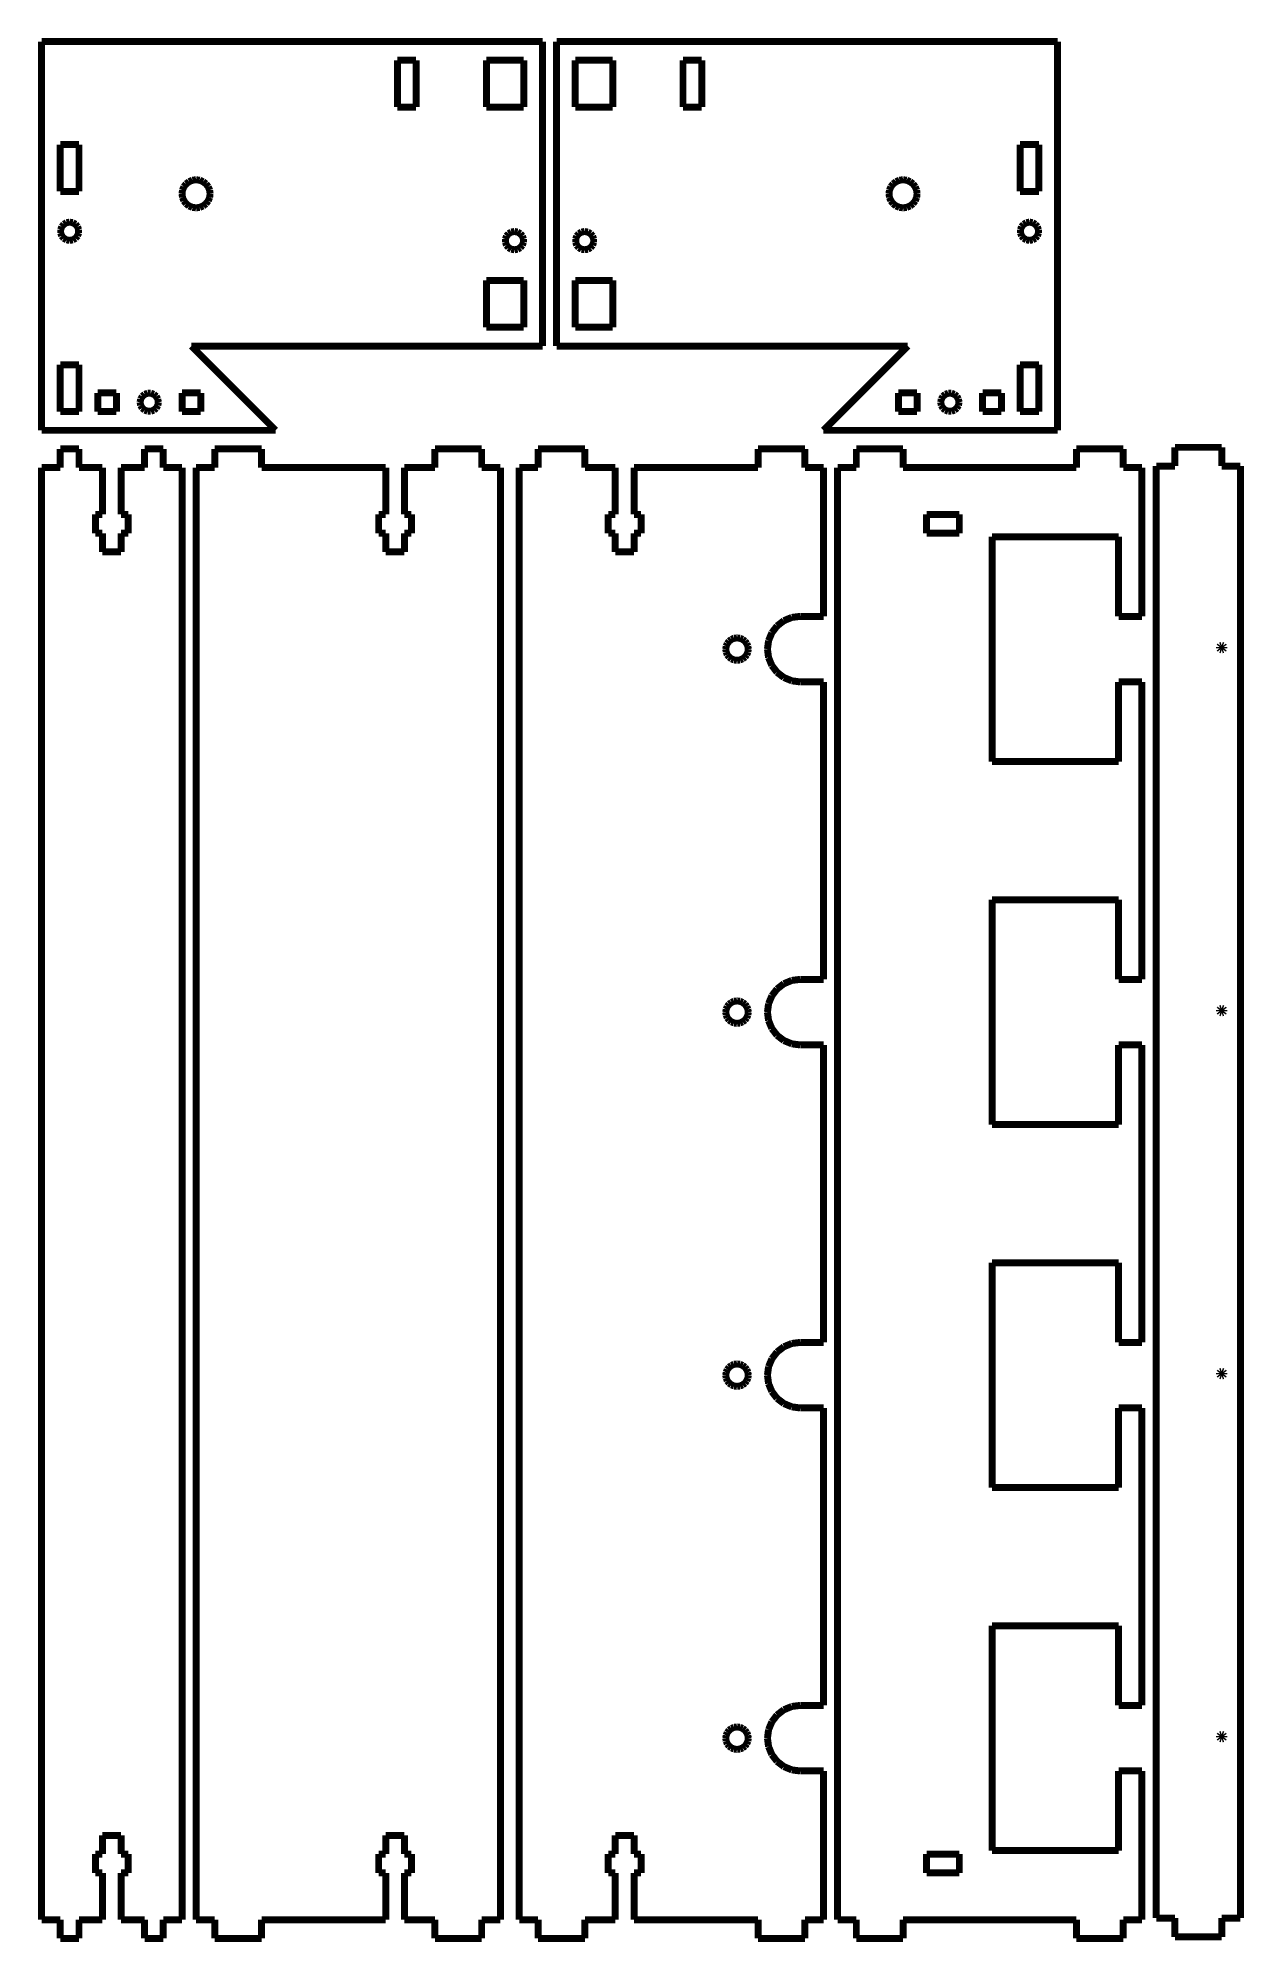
# Model space of a CAD drawing. Extents: x -129 to 129, y -203 to 203.
import ezdxf

# ---------------------------------------------------------------- set-up
doc = ezdxf.new("R2010")
doc.units = 0
doc.layers.add('PROFILEEDGES', color=7, linetype='CONTINUOUS')

msp = doc.modelspace()

# ---------------------------------------------------------------- linework, layer by layer
at = {"layer": 'PROFILEEDGES', "const_width": 1.49}
for points in [[(-18.03, 202.48), (88.97, 202.48)], [(88.97, 202.48), (88.97, 119.48)], [(-128.03, 202.48), (-128.03, 119.48)], [(-21.03, 202.48), (-128.03, 202.48)], [(-48.03, 198.48), (-52.03, 198.48)], [(-52.03, 198.48), (-52.03, 188.48)], [(-48.03, 198.48), (-48.03, 188.48)], [(-33.03, 198.48), (-25.03, 198.48)], [(-33.03, 188.48), (-33.03, 198.48)], [(-25.03, 198.48), (-25.03, 188.48)], [(-21.03, 137.48), (-21.03, 202.48)], [(-18.03, 137.48), (-18.03, 202.48)], [(-14.03, 198.48), (-6.03, 198.48)], [(-14.03, 188.48), (-14.03, 198.48)], [(-6.03, 198.48), (-6.03, 188.48)], [(8.97, 198.48), (12.97, 198.48)], [(8.97, 188.48), (8.97, 198.48)], [(12.97, 198.48), (12.97, 188.48)], [(-48.03, 188.48), (-52.03, 188.48)], [(-25.03, 188.48), (-33.03, 188.48)], [(-6.03, 188.48), (-14.03, 188.48)], [(8.97, 188.48), (12.97, 188.48)], [(-124.03, 180.48), (-120.03, 180.48)], [(-124.03, 180.48), (-124.03, 170.48)], [(-120.03, 180.48), (-120.03, 170.48)], [(80.97, 170.48), (80.97, 180.48)], [(84.97, 180.48), (80.97, 180.48)], [(84.97, 180.48), (84.97, 170.48)], [(-124.03, 170.48), (-120.03, 170.48)], [(-98.03, 169.98), (-97.93, 170.75)], [(-97.93, 169.2), (-98.03, 169.98)], [(-97.93, 170.75), (-97.63, 171.48)], [(-97.63, 171.48), (-97.15, 172.1)], [(-97.15, 172.1), (-96.53, 172.57)], [(-96.53, 172.57), (-95.81, 172.87)], [(-95.81, 172.87), (-95.03, 172.98)], [(-95.03, 172.98), (-94.25, 172.87)], [(-94.25, 172.87), (-93.53, 172.57)], [(-93.53, 172.57), (-92.91, 172.1)], [(-92.91, 172.1), (-92.43, 171.48)], [(-92.43, 171.48), (-92.13, 170.75)], [(-92.13, 170.75), (-92.03, 169.98)], [(-92.03, 169.98), (-92.13, 169.2)], [(53.07, 170.75), (52.97, 169.98)], [(53.07, 169.2), (52.97, 169.98)], [(53.37, 171.48), (53.07, 170.75)], [(53.85, 172.1), (53.37, 171.48)], [(54.47, 172.57), (53.85, 172.1)], [(55.19, 172.87), (54.47, 172.57)], [(55.97, 172.98), (55.19, 172.87)], [(56.75, 172.87), (55.97, 172.98)], [(57.47, 172.57), (56.75, 172.87)], [(58.09, 172.1), (57.47, 172.57)], [(58.57, 171.48), (58.09, 172.1)], [(58.87, 170.75), (58.57, 171.48)], [(58.97, 169.98), (58.87, 170.75)], [(58.87, 169.2), (58.97, 169.98)], [(84.97, 170.48), (80.97, 170.48)], [(-97.63, 168.48), (-97.93, 169.2)], [(-97.15, 167.86), (-97.63, 168.48)], [(-96.53, 167.38), (-97.15, 167.86)], [(-95.81, 167.08), (-96.53, 167.38)], [(-95.03, 166.98), (-95.81, 167.08)], [(-94.25, 167.08), (-95.03, 166.98)], [(-93.53, 167.38), (-94.25, 167.08)], [(-92.91, 167.86), (-93.53, 167.38)], [(-92.43, 168.48), (-92.91, 167.86)], [(-92.13, 169.2), (-92.43, 168.48)], [(53.07, 169.2), (53.37, 168.48)], [(53.37, 168.48), (53.85, 167.86)], [(53.85, 167.86), (54.47, 167.38)], [(54.47, 167.38), (55.19, 167.08)], [(55.19, 167.08), (55.97, 166.98)], [(55.97, 166.98), (56.75, 167.08)], [(56.75, 167.08), (57.47, 167.38)], [(57.47, 167.38), (58.09, 167.86)], [(58.09, 167.86), (58.57, 168.48)], [(58.57, 168.48), (58.87, 169.2)], [(-123.95, 162.31), (-123.72, 162.95)], [(-123.95, 161.64), (-123.95, 162.31)], [(-123.72, 162.95), (-123.28, 163.47)], [(-123.28, 163.47), (-122.7, 163.81)], [(-122.7, 163.81), (-122.03, 163.93)], [(-122.03, 163.93), (-121.36, 163.81)], [(-121.36, 163.81), (-120.78, 163.47)], [(-120.78, 163.47), (-120.34, 162.95)], [(-120.34, 162.95), (-120.11, 162.31)], [(-120.11, 162.31), (-120.11, 161.64)], [(-27.7, 161.81), (-27.03, 161.93)], [(-27.03, 161.93), (-26.36, 161.81)], [(-12.7, 161.81), (-12.03, 161.93)], [(-12.03, 161.93), (-11.36, 161.81)], [(81.05, 162.31), (81.28, 162.95)], [(81.05, 161.64), (81.05, 162.31)], [(81.28, 162.95), (81.72, 163.47)], [(81.72, 163.47), (82.3, 163.81)], [(82.3, 163.81), (82.97, 163.93)], [(82.97, 163.93), (83.64, 163.81)], [(83.64, 163.81), (84.22, 163.47)], [(84.22, 163.47), (84.66, 162.95)], [(84.66, 162.95), (84.89, 162.31)], [(84.89, 162.31), (84.89, 161.64)], [(-123.72, 161), (-123.95, 161.64)], [(-123.28, 160.48), (-123.72, 161)], [(-122.7, 160.14), (-123.28, 160.48)], [(-122.03, 160.03), (-122.7, 160.14)], [(-121.36, 160.14), (-122.03, 160.03)], [(-120.78, 160.48), (-121.36, 160.14)], [(-120.34, 161), (-120.78, 160.48)], [(-120.11, 161.64), (-120.34, 161)], [(-28.95, 160.31), (-28.72, 160.95)], [(-28.95, 159.64), (-28.95, 160.31)], [(-28.72, 159), (-28.95, 159.64)], [(-28.72, 160.95), (-28.28, 161.47)], [(-28.28, 158.48), (-28.72, 159)], [(-28.28, 161.47), (-27.7, 161.81)], [(-27.7, 158.14), (-28.28, 158.48)], [(-27.03, 158.03), (-27.7, 158.14)], [(-26.36, 158.14), (-27.03, 158.03)], [(-26.36, 161.81), (-25.78, 161.47)], [(-25.78, 158.48), (-26.36, 158.14)], [(-25.78, 161.47), (-25.34, 160.95)], [(-25.34, 159), (-25.78, 158.48)], [(-25.34, 160.95), (-25.11, 160.31)], [(-25.11, 159.64), (-25.34, 159)], [(-25.11, 160.31), (-25.11, 159.64)], [(-13.95, 160.31), (-13.72, 160.95)], [(-13.95, 159.64), (-13.95, 160.31)], [(-13.72, 159), (-13.95, 159.64)], [(-13.72, 160.95), (-13.28, 161.47)], [(-13.28, 158.48), (-13.72, 159)], [(-13.28, 161.47), (-12.7, 161.81)], [(-12.7, 158.14), (-13.28, 158.48)], [(-12.03, 158.03), (-12.7, 158.14)], [(-11.36, 158.14), (-12.03, 158.03)], [(-11.36, 161.81), (-10.78, 161.47)], [(-10.78, 158.48), (-11.36, 158.14)], [(-10.78, 161.47), (-10.34, 160.95)], [(-10.34, 159), (-10.78, 158.48)], [(-10.34, 160.95), (-10.11, 160.31)], [(-10.11, 159.64), (-10.34, 159)], [(-10.11, 160.31), (-10.11, 159.64)], [(81.28, 161), (81.05, 161.64)], [(81.72, 160.48), (81.28, 161)], [(82.3, 160.14), (81.72, 160.48)], [(82.97, 160.03), (82.3, 160.14)], [(83.64, 160.14), (82.97, 160.03)], [(84.22, 160.48), (83.64, 160.14)], [(84.66, 161), (84.22, 160.48)], [(84.89, 161.64), (84.66, 161)], [(-33.03, 151.48), (-25.03, 151.48)], [(-33.03, 141.48), (-33.03, 151.48)], [(-25.03, 151.48), (-25.03, 141.48)], [(-14.03, 141.48), (-14.03, 151.48)], [(-14.03, 151.48), (-6.03, 151.48)], [(-6.03, 151.48), (-6.03, 141.48)], [(-96.03, 137.48), (-21.03, 137.48)], [(-96.03, 137.48), (-78.03, 119.48)], [(-25.03, 141.48), (-33.03, 141.48)], [(56.97, 137.48), (-18.03, 137.48)], [(-6.03, 141.48), (-14.03, 141.48)], [(56.97, 137.48), (38.97, 119.48)], [(-124.03, 133.48), (-120.03, 133.48)], [(-124.03, 123.48), (-124.03, 133.48)], [(-120.03, 123.48), (-120.03, 133.48)], [(80.97, 123.48), (80.97, 133.48)], [(84.97, 133.48), (80.97, 133.48)], [(84.97, 133.48), (84.97, 123.48)], [(-116.03, 127.48), (-112.03, 127.48)], [(-116.03, 123.48), (-116.03, 127.48)], [(-112.03, 127.48), (-112.03, 123.48)], [(-106.98, 125.48), (-106.86, 126.14)], [(-106.86, 124.81), (-106.98, 125.48)], [(-106.86, 126.14), (-106.52, 126.73)], [(-106.52, 126.73), (-106, 127.17)], [(-106, 127.17), (-105.37, 127.4)], [(-105.37, 127.4), (-104.69, 127.4)], [(-104.69, 127.4), (-104.05, 127.17)], [(-104.05, 127.17), (-103.54, 126.73)], [(-103.54, 126.73), (-103.2, 126.14)], [(-103.2, 126.14), (-103.08, 125.48)], [(-103.08, 125.48), (-103.2, 124.81)], [(-98.03, 123.48), (-98.03, 127.48)], [(-94.03, 127.48), (-98.03, 127.48)], [(-94.03, 123.48), (-94.03, 127.48)], [(54.97, 127.48), (58.97, 127.48)], [(54.97, 123.48), (54.97, 127.48)], [(58.97, 123.48), (58.97, 127.48)], [(64.02, 125.48), (64.14, 126.14)], [(64.14, 124.81), (64.02, 125.48)], [(64.14, 126.14), (64.48, 126.73)], [(64.48, 126.73), (65, 127.17)], [(65, 127.17), (65.63, 127.4)], [(65.63, 127.4), (66.31, 127.4)], [(66.31, 127.4), (66.95, 127.17)], [(66.95, 127.17), (67.46, 126.73)], [(67.46, 126.73), (67.8, 126.14)], [(67.8, 126.14), (67.92, 125.48)], [(67.92, 125.48), (67.8, 124.81)], [(72.97, 127.48), (76.97, 127.48)], [(72.97, 123.48), (72.97, 127.48)], [(76.97, 127.48), (76.97, 123.48)], [(-120.03, 123.48), (-124.03, 123.48)], [(-112.03, 123.48), (-116.03, 123.48)], [(-106.52, 124.22), (-106.86, 124.81)], [(-106, 123.79), (-106.52, 124.22)], [(-105.37, 123.56), (-106, 123.79)], [(-104.69, 123.56), (-105.37, 123.56)], [(-104.05, 123.79), (-104.69, 123.56)], [(-103.54, 124.22), (-104.05, 123.79)], [(-103.2, 124.81), (-103.54, 124.22)], [(-94.03, 123.48), (-98.03, 123.48)], [(58.97, 123.48), (54.97, 123.48)], [(64.48, 124.22), (64.14, 124.81)], [(65, 123.79), (64.48, 124.22)], [(65.63, 123.56), (65, 123.79)], [(66.31, 123.56), (65.63, 123.56)], [(66.95, 123.79), (66.31, 123.56)], [(67.46, 124.22), (66.95, 123.79)], [(67.8, 124.81), (67.46, 124.22)], [(76.97, 123.48), (72.97, 123.48)], [(84.97, 123.48), (80.97, 123.48)], [(-128.03, 119.48), (-78.03, 119.48)], [(88.97, 119.48), (38.97, 119.48)], [(-124.03, 115.52), (-124.03, 111.52)], [(-124.03, 115.52), (-120.03, 115.52)], [(-120.03, 111.52), (-120.03, 115.52)], [(-106.03, 115.52), (-102.03, 115.52)], [(-106.03, 111.52), (-106.03, 115.52)], [(-102.03, 115.52), (-102.03, 111.52)], [(-81.03, 115.52), (-91.03, 115.52)], [(-91.03, 115.52), (-91.03, 111.52)], [(-81.03, 111.52), (-81.03, 115.52)], [(-34.03, 115.52), (-44.03, 115.52)], [(-44.03, 111.52), (-44.03, 115.52)], [(-34.03, 115.52), (-34.03, 111.52)], [(-21.99, 115.52), (-21.99, 111.52)], [(-21.99, 115.52), (-11.99, 115.52)], [(-11.99, 111.52), (-11.99, 115.52)], [(25.01, 111.52), (25.01, 115.52)], [(25.01, 115.52), (35.01, 115.52)], [(35.01, 115.52), (35.01, 111.52)], [(45.99, 115.52), (45.99, 111.52)], [(45.99, 115.52), (55.99, 115.52)], [(55.99, 111.52), (55.99, 115.52)], [(92.99, 111.52), (92.99, 115.52)], [(92.99, 115.52), (102.99, 115.52)], [(102.99, 115.52), (102.99, 111.52)], [(114.03, 111.85), (114.03, 115.85)], [(124.03, 115.85), (114.03, 115.85)], [(124.03, 115.85), (124.03, 111.85)], [(-128.03, 111.52), (-128.03, -198.48)], [(-124.03, 111.52), (-128.03, 111.52)], [(-115.03, 111.52), (-120.03, 111.52)], [(-115.03, 111.52), (-115.03, 101.52)], [(-106.03, 111.52), (-111.03, 111.52)], [(-111.03, 101.52), (-111.03, 111.52)], [(-98.03, 111.52), (-102.03, 111.52)], [(-98.03, 111.52), (-98.03, -198.48)], [(-95.03, 111.52), (-91.03, 111.52)], [(-95.03, -198.48), (-95.03, 111.52)], [(-81.03, 111.52), (-54.53, 111.52)], [(-54.53, 101.52), (-54.53, 111.52)], [(-50.53, 111.52), (-44.03, 111.52)], [(-50.53, 111.52), (-50.53, 101.52)], [(-34.03, 111.52), (-30.03, 111.52)], [(-30.03, 111.52), (-30.03, -198.48)], [(-25.99, 111.52), (-25.99, -198.48)], [(-21.99, 111.52), (-25.99, 111.52)], [(-5.49, 111.52), (-11.99, 111.52)], [(-5.49, 111.52), (-5.49, 101.52)], [(25.01, 111.52), (-1.49, 111.52)], [(-1.49, 101.52), (-1.49, 111.52)], [(39.01, 111.52), (35.01, 111.52)], [(39.01, 79.77), (39.01, 111.52)], [(41.99, 111.52), (41.99, -198.48)], [(45.99, 111.52), (41.99, 111.52)], [(92.99, 111.52), (55.99, 111.52)], [(106.99, 111.52), (102.99, 111.52)], [(106.99, 79.77), (106.99, 111.52)], [(110.03, -198.15), (110.03, 111.85)], [(110.03, 111.85), (114.03, 111.85)], [(124.03, 111.85), (128.03, 111.85)], [(128.03, 111.85), (128.03, -198.15)], [(-116.53, 101.52), (-116.53, 97.52)], [(-115.03, 101.52), (-116.53, 101.52)], [(-109.53, 101.52), (-111.03, 101.52)], [(-109.53, 97.52), (-109.53, 101.52)], [(-56.03, 97.52), (-56.03, 101.52)], [(-56.03, 101.52), (-54.53, 101.52)], [(-50.53, 101.52), (-49.03, 101.52)], [(-49.03, 101.52), (-49.03, 97.52)], [(-5.49, 101.52), (-6.99, 101.52)], [(-6.99, 101.52), (-6.99, 97.52)], [(0.01, 101.52), (-1.49, 101.52)], [(0.01, 97.52), (0.01, 101.52)], [(67.99, 101.52), (60.99, 101.52)], [(60.99, 101.52), (60.99, 97.52)], [(67.99, 97.52), (67.99, 101.52)], [(-116.53, 97.52), (-115.03, 97.52)], [(-115.03, 97.52), (-115.03, 93.52)], [(-111.03, 97.52), (-109.53, 97.52)], [(-111.03, 93.52), (-111.03, 97.52)], [(-54.53, 97.52), (-56.03, 97.52)], [(-54.53, 93.52), (-54.53, 97.52)], [(-49.03, 97.52), (-50.53, 97.52)], [(-50.53, 97.52), (-50.53, 93.52)], [(-6.99, 97.52), (-5.49, 97.52)], [(-5.49, 97.52), (-5.49, 93.52)], [(-1.49, 93.52), (-1.49, 97.52)], [(-1.49, 97.52), (0.01, 97.52)], [(60.99, 97.52), (67.99, 97.52)], [(-115.03, 93.52), (-111.03, 93.52)], [(-50.53, 93.52), (-54.53, 93.52)], [(-5.49, 93.52), (-1.49, 93.52)], [(74.99, 48.77), (74.99, 96.77)], [(74.99, 96.77), (101.99, 96.77)], [(101.99, 96.77), (101.99, 79.77)], [(27.95, 76.27), (29.06, 77.72)], [(29.06, 77.72), (30.51, 78.84)], [(32.2, 79.54), (30.51, 78.84)], [(32.2, 79.54), (34.01, 79.77)], [(34.01, 79.77), (39.01, 79.77)], [(101.99, 79.77), (106.99, 79.77)], [(18.11, 72.77), (18.19, 73.39)], [(18.19, 72.15), (18.11, 72.77)], [(18.19, 73.39), (18.43, 73.97)], [(18.43, 73.97), (18.82, 74.47)], [(18.82, 74.47), (19.31, 74.85)], [(19.89, 75.09), (19.31, 74.85)], [(19.89, 75.09), (20.51, 75.17)], [(20.51, 75.17), (21.13, 75.09)], [(21.13, 75.09), (21.71, 74.85)], [(21.71, 74.85), (22.21, 74.47)], [(22.21, 74.47), (22.59, 73.97)], [(22.59, 73.97), (22.83, 73.39)], [(22.83, 73.39), (22.91, 72.77)], [(22.91, 72.77), (22.83, 72.15)], [(27.01, 72.77), (27.25, 74.59)], [(27.25, 70.96), (27.01, 72.77)], [(27.25, 74.59), (27.95, 76.27)], [(123.55, 73.25), (123.74, 73.5)], [(123.55, 72.94), (123.55, 73.25)], [(123.74, 72.69), (123.55, 72.94)], [(123.74, 73.5), (124.03, 73.6)], [(124.03, 72.6), (123.74, 72.69)], [(124.03, 73.6), (124.32, 73.5)], [(124.32, 72.69), (124.03, 72.6)], [(124.32, 73.5), (124.51, 73.25)], [(124.51, 72.94), (124.32, 72.69)], [(124.51, 73.25), (124.51, 72.94)], [(18.43, 71.57), (18.19, 72.15)], [(18.82, 71.08), (18.43, 71.57)], [(19.31, 70.7), (18.82, 71.08)], [(19.89, 70.46), (19.31, 70.7)], [(20.51, 70.37), (19.89, 70.46)], [(21.13, 70.46), (20.51, 70.37)], [(21.71, 70.7), (21.13, 70.46)], [(22.21, 71.08), (21.71, 70.7)], [(22.59, 71.57), (22.21, 71.08)], [(22.83, 72.15), (22.59, 71.57)], [(27.95, 69.27), (27.25, 70.96)], [(29.06, 67.82), (27.95, 69.27)], [(30.51, 66.71), (29.06, 67.82)], [(30.51, 66.71), (32.2, 66.01)], [(34.01, 65.77), (32.2, 66.01)], [(34.01, 65.77), (39.01, 65.77)], [(39.01, 2.27), (39.01, 65.77)], [(101.99, 65.77), (101.99, 48.77)], [(101.99, 65.77), (106.99, 65.77)], [(106.99, 2.27), (106.99, 65.77)], [(101.99, 48.77), (74.99, 48.77)], [(74.99, -28.73), (74.99, 19.27)], [(74.99, 19.27), (101.99, 19.27)], [(101.99, 19.27), (101.99, 2.27)], [(27.95, -1.23), (29.06, 0.22)], [(29.06, 0.22), (30.51, 1.34)], [(30.51, 1.34), (32.2, 2.04)], [(32.2, 2.04), (34.01, 2.27)], [(34.01, 2.27), (39.01, 2.27)], [(101.99, 2.27), (106.99, 2.27)], [(18.11, -4.73), (18.19, -4.11)], [(18.19, -5.35), (18.11, -4.73)], [(18.19, -4.11), (18.43, -3.53)], [(18.43, -3.53), (18.82, -3.03)], [(18.82, -3.03), (19.31, -2.65)], [(19.31, -2.65), (19.89, -2.41)], [(19.89, -2.41), (20.51, -2.33)], [(20.51, -2.33), (21.13, -2.41)], [(21.13, -2.41), (21.71, -2.65)], [(21.71, -2.65), (22.21, -3.03)], [(22.21, -3.03), (22.59, -3.53)], [(22.59, -3.53), (22.83, -4.11)], [(22.83, -4.11), (22.91, -4.73)], [(22.91, -4.73), (22.83, -5.35)], [(27.01, -4.73), (27.25, -2.91)], [(27.25, -6.54), (27.01, -4.73)], [(27.25, -2.91), (27.95, -1.23)], [(123.55, -4.25), (123.74, -4)], [(123.55, -4.56), (123.55, -4.25)], [(123.74, -4.81), (123.55, -4.56)], [(123.74, -4), (124.03, -3.9)], [(124.03, -4.9), (123.74, -4.81)], [(124.03, -3.9), (124.32, -4)], [(124.32, -4.81), (124.03, -4.9)], [(124.32, -4), (124.51, -4.25)], [(124.51, -4.56), (124.32, -4.81)], [(124.51, -4.25), (124.51, -4.56)], [(18.43, -5.93), (18.19, -5.35)], [(18.82, -6.42), (18.43, -5.93)], [(19.31, -6.8), (18.82, -6.42)], [(19.89, -7.04), (19.31, -6.8)], [(20.51, -7.13), (19.89, -7.04)], [(21.13, -7.04), (20.51, -7.13)], [(21.71, -6.8), (21.13, -7.04)], [(22.21, -6.42), (21.71, -6.8)], [(22.59, -5.93), (22.21, -6.42)], [(22.83, -5.35), (22.59, -5.93)], [(27.95, -8.23), (27.25, -6.54)], [(29.06, -9.68), (27.95, -8.23)], [(30.51, -10.79), (29.06, -9.68)], [(32.2, -11.49), (30.51, -10.79)], [(34.01, -11.73), (32.2, -11.49)], [(34.01, -11.73), (39.01, -11.73)], [(39.01, -75.23), (39.01, -11.73)], [(101.99, -11.73), (106.99, -11.73)], [(101.99, -11.73), (101.99, -28.73)], [(106.99, -75.23), (106.99, -11.73)], [(101.99, -28.73), (74.99, -28.73)], [(74.99, -58.23), (101.99, -58.23)], [(74.99, -106.23), (74.99, -58.23)], [(101.99, -58.23), (101.99, -75.23)], [(27.95, -78.73), (29.06, -77.28)], [(29.06, -77.28), (30.51, -76.16)], [(30.51, -76.16), (32.2, -75.46)], [(32.2, -75.46), (34.01, -75.23)], [(34.01, -75.23), (39.01, -75.23)], [(101.99, -75.23), (106.99, -75.23)], [(18.11, -82.23), (18.19, -81.61)], [(18.19, -81.61), (18.43, -81.03)], [(18.43, -81.03), (18.82, -80.53)], [(18.82, -80.53), (19.31, -80.15)], [(19.31, -80.15), (19.89, -79.91)], [(19.89, -79.91), (20.51, -79.83)], [(20.51, -79.83), (21.13, -79.91)], [(21.13, -79.91), (21.71, -80.15)], [(21.71, -80.15), (22.21, -80.53)], [(22.21, -80.53), (22.59, -81.03)], [(22.59, -81.03), (22.83, -81.61)], [(22.83, -81.61), (22.91, -82.23)], [(27.01, -82.23), (27.25, -80.41)], [(27.25, -80.41), (27.95, -78.73)], [(123.55, -81.75), (123.74, -81.5)], [(123.55, -82.06), (123.55, -81.75)], [(123.74, -81.5), (124.03, -81.4)], [(124.03, -81.4), (124.32, -81.5)], [(124.32, -81.5), (124.51, -81.75)], [(124.51, -81.75), (124.51, -82.06)], [(18.19, -82.85), (18.11, -82.23)], [(18.43, -83.43), (18.19, -82.85)], [(18.82, -83.92), (18.43, -83.43)], [(19.31, -84.3), (18.82, -83.92)], [(19.89, -84.54), (19.31, -84.3)], [(20.51, -84.63), (19.89, -84.54)], [(21.13, -84.54), (20.51, -84.63)], [(21.71, -84.3), (21.13, -84.54)], [(22.21, -83.92), (21.71, -84.3)], [(22.59, -83.43), (22.21, -83.92)], [(22.83, -82.85), (22.59, -83.43)], [(22.91, -82.23), (22.83, -82.85)], [(27.25, -84.04), (27.01, -82.23)], [(27.95, -85.73), (27.25, -84.04)], [(29.06, -87.18), (27.95, -85.73)], [(123.74, -82.31), (123.55, -82.06)], [(124.03, -82.4), (123.74, -82.31)], [(124.32, -82.31), (124.03, -82.4)], [(124.51, -82.06), (124.32, -82.31)], [(30.51, -88.29), (29.06, -87.18)], [(32.2, -88.99), (30.51, -88.29)], [(34.01, -89.23), (32.2, -88.99)], [(34.01, -89.23), (39.01, -89.23)], [(39.01, -152.73), (39.01, -89.23)], [(101.99, -89.23), (106.99, -89.23)], [(101.99, -89.23), (101.99, -106.23)], [(106.99, -152.73), (106.99, -89.23)], [(101.99, -106.23), (74.99, -106.23)], [(74.99, -183.73), (74.99, -135.73)], [(74.99, -135.73), (101.99, -135.73)], [(101.99, -135.73), (101.99, -152.73)], [(27.95, -156.23), (29.06, -154.78)], [(29.06, -154.78), (30.51, -153.66)], [(30.51, -153.66), (32.2, -152.96)], [(32.2, -152.96), (34.01, -152.73)], [(34.01, -152.73), (39.01, -152.73)], [(101.99, -152.73), (106.99, -152.73)], [(18.19, -159.11), (18.11, -159.73)], [(18.43, -158.53), (18.19, -159.11)], [(18.82, -158.03), (18.43, -158.53)], [(19.31, -157.65), (18.82, -158.03)], [(19.31, -157.65), (19.89, -157.41)], [(20.51, -157.33), (19.89, -157.41)], [(21.13, -157.41), (20.51, -157.33)], [(21.71, -157.65), (21.13, -157.41)], [(22.21, -158.03), (21.71, -157.65)], [(22.59, -158.53), (22.21, -158.03)], [(22.59, -158.53), (22.83, -159.11)], [(22.91, -159.73), (22.83, -159.11)], [(27.01, -159.73), (27.25, -157.91)], [(27.25, -157.91), (27.95, -156.23)], [(123.55, -159.25), (123.74, -159)], [(123.55, -159.56), (123.55, -159.25)], [(123.74, -159), (124.03, -158.9)], [(124.03, -158.9), (124.32, -159)], [(124.32, -159), (124.51, -159.25)], [(124.51, -159.25), (124.51, -159.56)], [(18.11, -159.73), (18.19, -160.35)], [(18.19, -160.35), (18.43, -160.93)], [(18.43, -160.93), (18.82, -161.42)], [(19.31, -161.8), (18.82, -161.42)], [(19.89, -162.04), (19.31, -161.8)], [(20.51, -162.13), (19.89, -162.04)], [(20.51, -162.13), (21.13, -162.04)], [(21.13, -162.04), (21.71, -161.8)], [(21.71, -161.8), (22.21, -161.42)], [(22.21, -161.42), (22.59, -160.93)], [(22.59, -160.93), (22.83, -160.35)], [(22.91, -159.73), (22.83, -160.35)], [(27.25, -161.54), (27.01, -159.73)], [(27.95, -163.23), (27.25, -161.54)], [(29.06, -164.68), (27.95, -163.23)], [(123.74, -159.81), (123.55, -159.56)], [(124.03, -159.9), (123.74, -159.81)], [(124.32, -159.81), (124.03, -159.9)], [(124.51, -159.56), (124.32, -159.81)], [(30.51, -165.79), (29.06, -164.68)], [(32.2, -166.49), (30.51, -165.79)], [(34.01, -166.73), (32.2, -166.49)], [(34.01, -166.73), (39.01, -166.73)], [(39.01, -198.48), (39.01, -166.73)], [(101.99, -166.73), (101.99, -183.73)], [(101.99, -166.73), (106.99, -166.73)], [(106.99, -198.48), (106.99, -166.73)], [(-115.03, -180.48), (-115.03, -184.48)], [(-111.03, -180.48), (-115.03, -180.48)], [(-111.03, -184.48), (-111.03, -180.48)], [(-54.53, -184.48), (-54.53, -180.48)], [(-54.53, -180.48), (-50.53, -180.48)], [(-50.53, -180.48), (-50.53, -184.48)], [(-5.49, -180.48), (-5.49, -184.48)], [(-1.49, -180.48), (-5.49, -180.48)], [(-1.49, -184.48), (-1.49, -180.48)], [(-116.53, -184.48), (-116.53, -188.48)], [(-115.03, -184.48), (-116.53, -184.48)], [(-109.53, -184.48), (-111.03, -184.48)], [(-109.53, -188.48), (-109.53, -184.48)], [(-56.03, -188.48), (-56.03, -184.48)], [(-56.03, -184.48), (-54.53, -184.48)], [(-50.53, -184.48), (-49.03, -184.48)], [(-49.03, -184.48), (-49.03, -188.48)], [(-5.49, -184.48), (-6.99, -184.48)], [(-6.99, -184.48), (-6.99, -188.48)], [(0.01, -184.48), (-1.49, -184.48)], [(0.01, -188.48), (0.01, -184.48)], [(60.99, -184.48), (60.99, -188.48)], [(67.99, -184.48), (60.99, -184.48)], [(67.99, -188.48), (67.99, -184.48)], [(101.99, -183.73), (74.99, -183.73)], [(-116.53, -188.48), (-115.03, -188.48)], [(-115.03, -188.48), (-115.03, -198.48)], [(-111.03, -188.48), (-109.53, -188.48)], [(-111.03, -198.48), (-111.03, -188.48)], [(-54.53, -188.48), (-56.03, -188.48)], [(-54.53, -198.48), (-54.53, -188.48)], [(-49.03, -188.48), (-50.53, -188.48)], [(-50.53, -188.48), (-50.53, -198.48)], [(-6.99, -188.48), (-5.49, -188.48)], [(-5.49, -188.48), (-5.49, -198.48)], [(-1.49, -188.48), (0.01, -188.48)], [(-1.49, -198.48), (-1.49, -188.48)], [(60.99, -188.48), (67.99, -188.48)], [(-128.03, -198.48), (-124.03, -198.48)], [(-124.03, -198.48), (-124.03, -202.48)], [(-120.03, -198.48), (-115.03, -198.48)], [(-120.03, -202.48), (-120.03, -198.48)], [(-111.03, -198.48), (-106.03, -198.48)], [(-106.03, -202.48), (-106.03, -198.48)], [(-102.03, -198.48), (-102.03, -202.48)], [(-102.03, -198.48), (-98.03, -198.48)], [(-91.03, -198.48), (-95.03, -198.48)], [(-91.03, -198.48), (-91.03, -202.48)], [(-81.03, -202.48), (-81.03, -198.48)], [(-54.53, -198.48), (-81.03, -198.48)], [(-44.03, -198.48), (-50.53, -198.48)], [(-44.03, -202.48), (-44.03, -198.48)], [(-34.03, -198.48), (-34.03, -202.48)], [(-30.03, -198.48), (-34.03, -198.48)], [(-25.99, -198.48), (-21.99, -198.48)], [(-21.99, -198.48), (-21.99, -202.48)], [(-11.99, -198.48), (-5.49, -198.48)], [(-11.99, -202.48), (-11.99, -198.48)], [(-1.49, -198.48), (25.01, -198.48)], [(25.01, -202.48), (25.01, -198.48)], [(35.01, -198.48), (39.01, -198.48)], [(35.01, -198.48), (35.01, -202.48)], [(41.99, -198.48), (45.99, -198.48)], [(45.99, -198.48), (45.99, -202.48)], [(55.99, -202.48), (55.99, -198.48)], [(55.99, -198.48), (92.99, -198.48)], [(92.99, -202.48), (92.99, -198.48)], [(102.99, -198.48), (106.99, -198.48)], [(102.99, -198.48), (102.99, -202.48)], [(114.03, -198.15), (110.03, -198.15)], [(114.03, -202.15), (114.03, -198.15)], [(128.03, -198.15), (124.03, -198.15)], [(124.03, -198.15), (124.03, -202.15)], [(-124.03, -202.48), (-120.03, -202.48)], [(-102.03, -202.48), (-106.03, -202.48)], [(-91.03, -202.48), (-81.03, -202.48)], [(-34.03, -202.48), (-44.03, -202.48)], [(-21.99, -202.48), (-11.99, -202.48)], [(35.01, -202.48), (25.01, -202.48)], [(45.99, -202.48), (55.99, -202.48)], [(102.99, -202.48), (92.99, -202.48)], [(124.03, -202.15), (114.03, -202.15)]]:
    msp.add_lwpolyline(points, dxfattribs=at)

doc.saveas('drawing.dxf')
